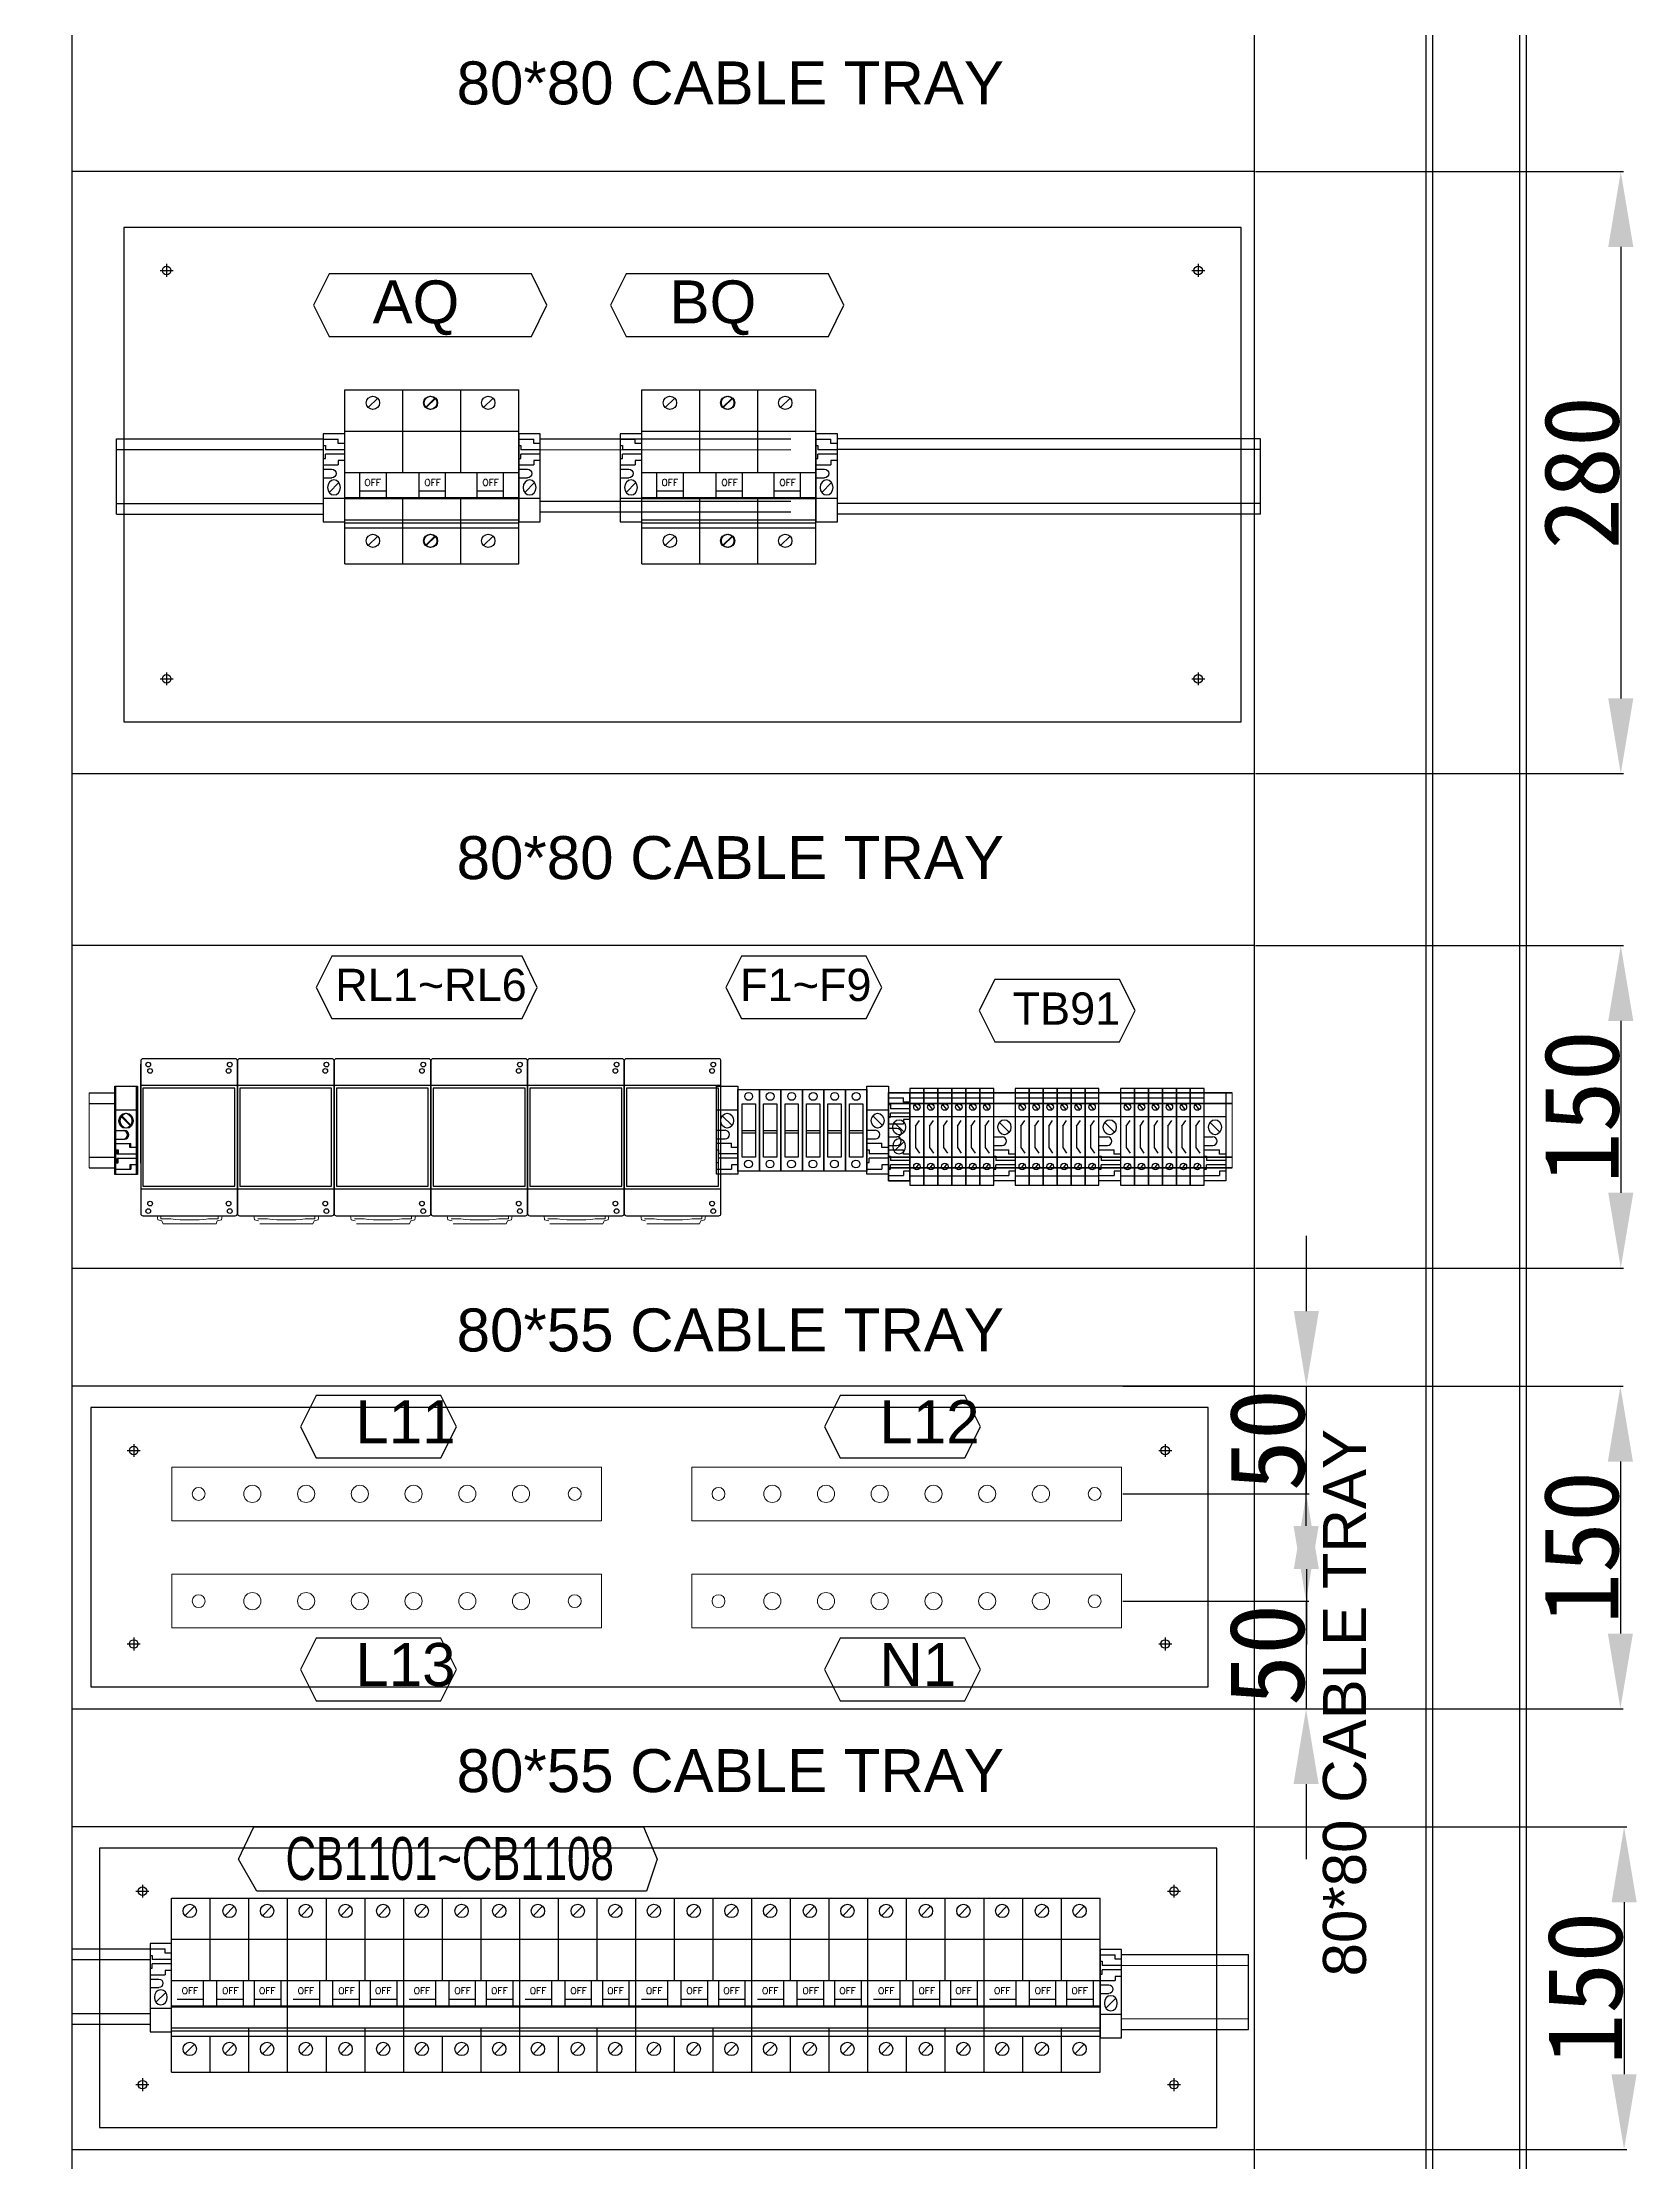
# Model space of a CAD drawing. Extents: x 81444 to 119867, y -54538 to -29386.
# Drawn here: x 87042 to 87784, y -39655 to -38669 of the extents above; entities that cross this region are included whole.
import ezdxf
from ezdxf.enums import TextEntityAlignment as Align
from ezdxf.lldxf.tags import DXFTag

# ---------------------------------------------------------------- set-up
doc = ezdxf.new("R2010")
doc.units = 0
doc.header["$LTSCALE"] = 100
doc.header["$MEASUREMENT"] = 0
for name, color, linetype in [('COMPONENT', 7, 'Continuous'), ('Panel Comp', 7, 'Continuous'), ('PSU', 12, 'Continuous'), ('TEXT', 7, 'Continuous'), ('操作台', 7, 'Continuous')]:
    doc.layers.add(name, color=color, linetype=linetype)
doc.layers.add('细实线', color=7, linetype='Continuous', lineweight=20)
doc.styles.add('HZ', font='arial.ttf', dxfattribs={"width": 0.7})
doc.styles.add('ROMANS', font='romans', dxfattribs={"width": 0.8, "height": 2})
doc.styles.get("Standard").update_dxf_attribs({"font": ''})
doc.styles.get('Standard').set_extended_font_data('SimSun')
tags = doc.linetypes.add('CENTER2', pattern=[1.125, 0.75, -0.125, 0.125, -0.125]).pattern_tags.tags
tags[10:11] = [DXFTag(74, 4), DXFTag(75, 0), DXFTag(340, '0'), DXFTag(46, 1.0), DXFTag(50, 0.0), DXFTag(44, 0.0), DXFTag(45, 0.0)]
tags[8:9] = [DXFTag(74, 4), DXFTag(75, 0), DXFTag(340, '0'), DXFTag(46, 1.0), DXFTag(50, 0.0), DXFTag(44, 0.0), DXFTag(45, 0.0)]
tags[6:7] = [DXFTag(74, 4), DXFTag(75, 0), DXFTag(340, '0'), DXFTag(46, 1.0), DXFTag(50, 0.0), DXFTag(44, 0.0), DXFTag(45, 0.0)]
tags[4:5] = [DXFTag(74, 4), DXFTag(75, 0), DXFTag(340, '0'), DXFTag(46, 1.0), DXFTag(50, 0.0), DXFTag(44, 0.0), DXFTag(45, 0.0)]
tags = doc.linetypes.add('HIDDEN', pattern=[0.375, 0.25, -0.125]).pattern_tags.tags
tags[6:7] = [DXFTag(74, 4), DXFTag(75, 0), DXFTag(340, '0'), DXFTag(46, 1.0), DXFTag(50, 0.0), DXFTag(44, 0.0), DXFTag(45, 0.0)]
tags[4:5] = [DXFTag(74, 4), DXFTag(75, 0), DXFTag(340, '0'), DXFTag(46, 1.0), DXFTag(50, 0.0), DXFTag(44, 0.0), DXFTag(45, 0.0)]
tags = doc.linetypes.add('HIDDEN2', pattern=[0.1875, 0.125, -0.0625]).pattern_tags.tags
tags[6:7] = [DXFTag(74, 4), DXFTag(75, 0), DXFTag(340, '0'), DXFTag(46, 1.0), DXFTag(50, 0.0), DXFTag(44, 0.0), DXFTag(45, 0.0)]
tags[4:5] = [DXFTag(74, 4), DXFTag(75, 0), DXFTag(340, '0'), DXFTag(46, 1.0), DXFTag(50, 0.0), DXFTag(44, 0.0), DXFTag(45, 0.0)]
doc.dimstyles.new('ISO-25', dxfattribs={"dimtxt": 35, "dimasz": 35, "dimexe": 1.25, "dimexo": 0.625, "dimtad": 1, "dimtoh": 1, "dimdec": 0, "dimtxsty": 'Standard', "dimcen": 2.5, "dimadec": 0, "dimazin": 0, "dimtfac": 1, "dimtdec": 0, "dimtmove": 0, "dimatfit": 3, "dimfxl": 0, "dimarcsym": 0})

# ---------------------------------------------------------------- blocks, each defined once
blk = doc.blocks.new('*D213')
at = {"color": 0, "lineweight": -2}
for p, q in [((87606.72, -38729.59), (87777.94, -38729.59)), ((87776.69, -38764.59), (87776.69, -38974.61)), ((87606.72, -39009.61), (87777.94, -39009.61))]:
    blk.add_line(p, q, dxfattribs=at)
at = {"color": 0}
for points in [[(87782.52, -38764.59), (87770.85, -38764.59), (87776.69, -38729.59)], [(87770.85, -38974.61), (87782.52, -38974.61), (87776.69, -39009.61)]]:
    blk.add_solid(points, dxfattribs=at)
at = {"layer": 'Defpoints', "color": 0}
for p in [(87606.09, -38729.59), (87606.09, -39009.61), (87776.69, -39009.61)]:
    blk.add_point(p, dxfattribs=at)
at = {"color": 0, "insert": (87758.56, -38869.6), "char_height": 35, "attachment_point": 5, "rotation": 90}
blk.add_mtext('280', dxfattribs=at)
blk = doc.blocks.new('*D214')
at = {"color": 0, "lineweight": -2}
for p, q in [((87606.72, -39089.61), (87777.94, -39089.61)), ((87776.69, -39124.61), (87776.69, -39204.61)), ((87606.72, -39239.61), (87777.94, -39239.61))]:
    blk.add_line(p, q, dxfattribs=at)
at = {"color": 0}
for points in [[(87782.52, -39124.61), (87770.85, -39124.61), (87776.69, -39089.61)], [(87770.85, -39204.61), (87782.52, -39204.61), (87776.69, -39239.61)]]:
    blk.add_solid(points, dxfattribs=at)
at = {"layer": 'Defpoints', "color": 0}
for p in [(87606.09, -39089.61), (87606.09, -39239.61), (87776.69, -39239.61)]:
    blk.add_point(p, dxfattribs=at)
at = {"color": 0, "insert": (87758.56, -39164.61), "char_height": 35, "attachment_point": 5, "rotation": 90}
blk.add_mtext('150', dxfattribs=at)
blk = doc.blocks.new('*D215')
at = {"color": 0, "lineweight": -2}
for p, q in [((87606.72, -39294.61), (87777.76, -39294.61)), ((87776.51, -39329.61), (87776.51, -39409.61)), ((87606.72, -39444.61), (87777.76, -39444.61))]:
    blk.add_line(p, q, dxfattribs=at)
at = {"color": 0}
for points in [[(87782.34, -39329.61), (87770.68, -39329.61), (87776.51, -39294.61)], [(87770.68, -39409.61), (87782.34, -39409.61), (87776.51, -39444.61)]]:
    blk.add_solid(points, dxfattribs=at)
at = {"layer": 'Defpoints', "color": 0}
for p in [(87606.09, -39294.61), (87606.09, -39444.61), (87776.51, -39444.61)]:
    blk.add_point(p, dxfattribs=at)
at = {"color": 0, "insert": (87758.39, -39369.61), "char_height": 35, "attachment_point": 5, "rotation": 90}
blk.add_mtext('150', dxfattribs=at)
blk = doc.blocks.new('*D216')
at = {"color": 0, "lineweight": -2}
for p, q in [((87606.72, -39499.61), (87779.48, -39499.61)), ((87778.23, -39534.61), (87778.23, -39614.61)), ((87606.72, -39649.61), (87779.48, -39649.61))]:
    blk.add_line(p, q, dxfattribs=at)
at = {"color": 0}
for points in [[(87784.07, -39534.61), (87772.4, -39534.61), (87778.23, -39499.61)], [(87772.4, -39614.61), (87784.07, -39614.61), (87778.23, -39649.61)]]:
    blk.add_solid(points, dxfattribs=at)
at = {"layer": 'Defpoints', "color": 0}
for p in [(87606.09, -39499.61), (87606.09, -39649.61), (87778.23, -39649.61)]:
    blk.add_point(p, dxfattribs=at)
at = {"color": 0, "insert": (87760.11, -39574.61), "char_height": 35, "attachment_point": 5, "rotation": 90}
blk.add_mtext('150', dxfattribs=at)
blk = doc.blocks.new('NZ125-3P')
at = {"layer": 'COMPONENT', "color": 6, "linetype": 'HIDDEN', "ltscale": 0.2}
for p, q in [((86866.62, -25525.64), (86871.01, -25521.26)), ((86893.29, -25525.64), (86897.68, -25521.26)), ((86893.62, -25525.64), (86898.01, -25521.26)), ((86920.29, -25525.64), (86924.68, -25521.26)), ((86866.62, -25589.83), (86871.01, -25585.45)), ((86893.29, -25589.83), (86897.68, -25585.45)), ((86893.62, -25589.83), (86898.01, -25585.45)), ((86920.29, -25589.83), (86924.68, -25585.45))]:
    blk.add_line(p, q, dxfattribs=at)
for centre in [(86868.81, -25523.45), (86895.48, -25523.45), (86895.81, -25523.45), (86922.48, -25523.45), (86868.81, -25587.64), (86895.48, -25587.64), (86895.81, -25587.64), (86922.48, -25587.64)]:
    blk.add_circle(centre, 3.1, dxfattribs=at)
at = {"layer": 'PSU', "linetype": 'HIDDEN', "ltscale": 0.2}
for p, q in [((86855.68, -25517.41), (86909.68, -25517.41)), ((86855.68, -25536.61), (86855.68, -25517.41)), ((86882.68, -25536.61), (86882.68, -25517.41)), ((86882.68, -25517.41), (86936.69, -25517.41)), ((86882.68, -25536.61), (86882.68, -25517.41)), ((86909.68, -25536.61), (86909.68, -25517.41)), ((86909.68, -25536.61), (86909.68, -25517.41)), ((86936.69, -25536.61), (86936.69, -25517.41)), ((86909.68, -25555.84), (86909.68, -25536.61)), ((86936.69, -25598.41), (86936.69, -25536.61)), ((86855.68, -25598.41), (86855.68, -25581.61)), ((86882.68, -25598.41), (86882.68, -25581.61)), ((86882.68, -25598.41), (86882.68, -25581.61)), ((86909.68, -25598.41), (86909.68, -25581.61)), ((86909.68, -25598.41), (86909.68, -25581.64)), ((86936.69, -25598.41), (86936.69, -25584.64)), ((86855.68, -25598.41), (86909.68, -25598.41)), ((86882.68, -25598.41), (86936.69, -25598.41))]:
    blk.add_line(p, q, dxfattribs=at)
at = {"layer": 'PSU'}
for p, q in [((86855.68, -25536.61), (86909.68, -25536.61)), ((86855.68, -25581.61), (86855.68, -25536.61)), ((86882.68, -25555.84), (86882.68, -25536.61)), ((86882.68, -25536.61), (86936.69, -25536.61)), ((86882.68, -25555.84), (86882.68, -25536.61)), ((86909.68, -25555.84), (86909.68, -25536.61)), ((86936.69, -25581.61), (86936.69, -25536.61)), ((86855.68, -25555.84), (86873.68, -25555.84)), ((86862.75, -25567.52), (86862.75, -25555.84)), ((86873.68, -25555.84), (86891.68, -25555.84)), ((86875.09, -25567.52), (86875.09, -25555.84)), ((86882.68, -25555.84), (86900.68, -25555.84)), ((86890.27, -25567.52), (86890.27, -25555.84)), ((86891.68, -25555.84), (86909.68, -25555.84)), ((86900.68, -25555.84), (86918.68, -25555.84)), ((86902.61, -25567.52), (86902.61, -25555.84)), ((86917.27, -25567.52), (86917.27, -25555.84)), ((86918.68, -25555.84), (86936.69, -25555.84)), ((86929.61, -25567.52), (86929.61, -25555.84)), ((86855.68, -25567.52), (86909.68, -25567.52)), ((86855.68, -25568.03), (86909.68, -25568.03)), ((86862.75, -25564.43), (86875.09, -25564.43)), ((86882.68, -25567.52), (86936.69, -25567.52)), ((86882.68, -25581.61), (86882.68, -25567.52)), ((86882.68, -25568.03), (86936.69, -25568.03)), ((86890.27, -25564.43), (86902.61, -25564.43)), ((86909.68, -25581.61), (86909.68, -25567.52)), ((86917.27, -25564.43), (86929.61, -25564.43)), ((86855.68, -25577.87), (86909.68, -25577.87)), ((86855.68, -25579.25), (86909.68, -25579.25)), ((86855.68, -25581.61), (86909.68, -25581.61)), ((86873.68, -25581.61), (86873.68, -25581.61)), ((86882.68, -25577.87), (86936.69, -25577.87)), ((86882.68, -25579.25), (86936.69, -25579.25)), ((86882.68, -25581.61), (86936.69, -25581.61)), ((86891.68, -25581.61), (86891.68, -25581.61)), ((86900.68, -25581.61), (86900.68, -25581.61)), ((86918.68, -25581.61), (86918.68, -25581.61))]:
    blk.add_line(p, q, dxfattribs=at)
at = {"layer": 'TEXT', "style": 'ROMANS'}
for p in [(86868.7, -25560.52), (86896.55, -25560.52), (86923.55, -25560.52)]:
    blk.add_text('OFF', height=3.086, dxfattribs=at).set_placement(p, align=Align.MIDDLE)
blk = doc.blocks.new('堵头')
at = {"color": 53}
for p, q in [((0, -41), (0, 0)), ((0, 0), (10, 0)), ((10, 0), (10, -41)), ((0, -11), (10, -11)), ((7.28, -18.33), (2.72, -13.78)), ((0, -20.55), (4, -20.55)), ((0, -24.55), (4, -24.55)), ((0, -26.55), (7, -26.55)), ((0, -29.55), (1, -29.55)), ((1, -29.55), (1, -31.55)), ((7, -28.55), (7, -26.55)), ((10, -28.55), (7, -28.55)), ((0, -35.55), (1, -35.55)), ((0, -38.55), (7, -38.55)), ((10, -31.55), (1, -31.55)), ((10, -33.55), (1, -33.55)), ((1, -35.55), (1, -33.55)), ((10, -36.55), (7, -36.55)), ((7, -36.55), (7, -38.55)), ((10, -41), (0, -41))]:
    blk.add_line(p, q, dxfattribs=at)
blk.add_arc((4, -22.55), 2, 270, 90, dxfattribs=at)
blk.add_ellipse((5, -16.05), major_axis=(0, -3.5), ratio=0.857143, start_param=4.712389, end_param=10.995574, dxfattribs=at)
blk = doc.blocks.new('空开3P')
at = {"layer": 'COMPONENT', "color": 6, "linetype": 'HIDDEN', "ltscale": 0.2}
for p, q in [((185939.19, 105389.42, 63738.88), (185943.58, 105393.8, 63738.88)), ((185957.71, 105389.42, 63738.88), (185962.1, 105393.8, 63738.88)), ((185975.2, 105389.42, 63738.88), (185979.59, 105393.8, 63738.88)), ((185939.19, 105325.23, 63738.88), (185943.58, 105329.61, 63738.88)), ((185957.71, 105325.23, 63738.88), (185962.1, 105329.61, 63738.88)), ((185975.2, 105325.23, 63738.88), (185979.59, 105329.61, 63738.88))]:
    blk.add_line(p, q, dxfattribs=at)
for centre in [(185941.39, 105391.61, 63738.88), (185959.9, 105391.61, 63738.88), (185977.39, 105391.61, 63738.88), (185941.39, 105327.42, 63738.88), (185959.9, 105327.42, 63738.88), (185977.39, 105327.42, 63738.88)]:
    blk.add_circle(centre, 3.1, dxfattribs=at)
at = {"layer": 'PSU', "linetype": 'HIDDEN', "ltscale": 0.2}
for p, q in [((185932.95, 105397.65, 63738.88), (185968.95, 105397.65, 63738.88)), ((185932.95, 105378.45, 63738.88), (185932.95, 105397.65, 63738.88)), ((185950.95, 105378.45, 63738.88), (185950.95, 105397.65, 63738.88)), ((185968.95, 105397.65, 63738.88), (185986.95, 105397.65, 63738.88)), ((185968.95, 105378.45, 63738.88), (185968.95, 105397.65, 63738.88)), ((185968.95, 105378.45, 63738.88), (185968.95, 105397.65, 63738.88)), ((185986.95, 105378.45, 63738.88), (185986.95, 105397.65, 63738.88)), ((185968.95, 105359.22, 63738.88), (185968.95, 105378.45, 63738.88)), ((185968.95, 105316.65, 63738.88), (185968.95, 105337.19, 63738.88)), ((185932.95, 105316.65, 63738.88), (185932.95, 105333.45, 63738.88)), ((185950.95, 105316.65, 63738.88), (185950.95, 105333.45, 63738.88)), ((185968.95, 105316.65, 63738.88), (185968.95, 105333.45, 63738.88)), ((185968.95, 105316.65, 63738.88), (185968.95, 105330.42, 63738.88)), ((185986.95, 105316.65, 63738.88), (185986.95, 105333.45, 63738.88)), ((185932.95, 105316.65, 63738.88), (185968.95, 105316.65, 63738.88)), ((185968.95, 105316.65, 63738.88), (185986.95, 105316.65, 63738.88))]:
    blk.add_line(p, q, dxfattribs=at)
at = {"layer": 'PSU'}
for p, q in [((185932.95, 105378.45, 63738.88), (185968.95, 105378.45, 63738.88)), ((185932.95, 105333.45, 63738.88), (185932.95, 105378.45, 63738.88)), ((185950.95, 105359.22, 63738.88), (185950.95, 105378.45, 63738.88)), ((185968.95, 105378.45, 63738.88), (185986.95, 105378.45, 63738.88)), ((185968.95, 105359.22, 63738.88), (185968.95, 105378.45, 63738.88)), ((185968.95, 105359.22, 63738.88), (185968.95, 105378.45, 63738.88)), ((185986.95, 105333.45, 63738.88), (185986.95, 105378.45, 63738.88)), ((185932.95, 105359.22, 63738.88), (185950.95, 105359.22, 63738.88)), ((185947.87, 105347.54, 63738.88), (185947.87, 105359.22, 63738.88)), ((185950.95, 105359.22, 63738.88), (185968.95, 105359.22, 63738.88)), ((185954.04, 105347.54, 63738.88), (185954.04, 105359.22, 63738.88)), ((185966.38, 105347.54, 63738.88), (185966.38, 105359.22, 63738.88)), ((185968.95, 105359.22, 63738.88), (185986.95, 105359.22, 63738.88)), ((185971.52, 105347.54, 63738.88), (185971.52, 105359.22, 63738.88)), ((185983.87, 105347.54, 63738.88), (185983.87, 105359.22, 63738.88)), ((185932.95, 105347.54, 63738.88), (185968.95, 105347.54, 63738.88)), ((185932.95, 105347.03, 63738.88), (185968.95, 105347.03, 63738.88)), ((185935.52, 105350.63, 63738.88), (185947.87, 105350.63, 63738.88)), ((185954.04, 105350.63, 63738.88), (185966.38, 105350.63, 63738.88)), ((185968.95, 105347.54, 63738.88), (185986.95, 105347.54, 63738.88)), ((185968.95, 105347.03, 63738.88), (185986.95, 105347.03, 63738.88)), ((185971.52, 105350.63, 63738.88), (185983.87, 105350.63, 63738.88)), ((185932.95, 105337.19, 63738.88), (185968.95, 105337.19, 63738.88)), ((185932.95, 105335.81, 63738.88), (185968.95, 105335.81, 63738.88)), ((185968.95, 105337.19, 63738.88), (185986.95, 105337.19, 63738.88)), ((185968.95, 105333.45, 63738.88), (185968.95, 105337.19, 63738.88)), ((185968.95, 105333.45, 63738.88), (185968.95, 105337.19, 63738.88)), ((185968.95, 105335.81, 63738.88), (185986.95, 105335.81, 63738.88)), ((185932.95, 105333.45, 63738.88), (185968.95, 105333.45, 63738.88)), ((185950.95, 105333.45, 63738.88), (185950.95, 105333.45, 63738.88)), ((185968.95, 105333.45, 63738.88), (185986.95, 105333.45, 63738.88))]:
    blk.add_line(p, q, dxfattribs=at)
at = {"layer": 'TEXT', "style": 'ROMANS'}
for p in [(185941.47, 105354.54, 63738.88), (185960.32, 105354.54, 63738.88), (185977.48, 105354.54, 63738.88)]:
    blk.add_text('OFF', height=3.086, dxfattribs=at).set_placement(p, align=Align.MIDDLE)
blk = doc.blocks.new('*D234')
at = {"color": 0, "lineweight": -2}
for p, q in [((87630.38, -39259.61), (87630.38, -39224.61)), ((87544.94, -39294.61), (87631.63, -39294.61)), ((87630.38, -39344.66), (87630.38, -39294.61)), ((87544.94, -39344.66), (87631.63, -39344.66)), ((87630.38, -39379.66), (87630.38, -39414.66))]:
    blk.add_line(p, q, dxfattribs=at)
at = {"color": 0}
for points in [[(87624.55, -39259.61), (87636.21, -39259.61), (87630.38, -39294.61)], [(87636.21, -39379.66), (87624.55, -39379.66), (87630.38, -39344.66)]]:
    blk.add_solid(points, dxfattribs=at)
at = {"layer": 'Defpoints', "color": 0}
for p in [(87544.31, -39294.61), (87630.38, -39294.61), (87544.31, -39344.66)]:
    blk.add_point(p, dxfattribs=at)
at = {"color": 0, "insert": (87612.26, -39319.63), "char_height": 35, "attachment_point": 5, "rotation": 90}
blk.add_mtext('50', dxfattribs=at)
blk = doc.blocks.new('*D235')
at = {"color": 0, "lineweight": -2}
for p, q in [((87630.26, -39359.54), (87630.26, -39324.54)), ((87545, -39394.54), (87631.51, -39394.54)), ((87630.26, -39394.54), (87630.26, -39444.61)), ((87545, -39444.61), (87631.51, -39444.61)), ((87630.26, -39479.61), (87630.26, -39514.61))]:
    blk.add_line(p, q, dxfattribs=at)
at = {"color": 0}
for points in [[(87624.43, -39359.54), (87636.09, -39359.54), (87630.26, -39394.54)], [(87636.09, -39479.61), (87624.43, -39479.61), (87630.26, -39444.61)]]:
    blk.add_solid(points, dxfattribs=at)
at = {"layer": 'Defpoints', "color": 0}
for p in [(87544.38, -39394.54), (87544.38, -39444.61), (87630.26, -39444.61)]:
    blk.add_point(p, dxfattribs=at)
at = {"color": 0, "insert": (87612.13, -39419.57), "char_height": 35, "attachment_point": 5, "rotation": 90}
blk.add_mtext('50', dxfattribs=at)
blk = doc.blocks.new('柱状熔断器RT14-20')
at = {"color": 1}
for p, q in [((87988.42, -29707.59), (87994.62, -29707.59)), ((87994.62, -29708.92), (87988.42, -29708.92))]:
    blk.add_line(p, q, dxfattribs=at)
for points in [[(87986.52, -29726.47), (87986.52, -29688.47), (87996.52, -29688.47), (87996.52, -29726.47)], [(87988.42, -29695.22), (87994.62, -29695.22), (87994.62, -29719.97), (87988.42, -29719.97)]]:
    blk.add_lwpolyline(points, close=True, dxfattribs=at)
for centre in [(87991.52, -29691.75), (87991.41, -29723.2)]:
    blk.add_circle(centre, 1.82, dxfattribs=at)
blk = doc.blocks.new('Z$W@#31031')
at = {"color": 53}
for p, q in [((0, 45), (0, 0)), ((6.5, 45), (0, 45)), ((0, 40.63), (6.5, 40.63)), ((6.5, 0), (6.5, 45)), ((0, 31.89), (6.5, 31.89)), ((2.6, 27.5), (4.44, 30.12)), ((2.6, 27.61), (2.6, 17.39)), ((0, 13.11), (6.5, 13.11)), ((2.6, 17.5), (4.44, 14.88)), ((0, 4.37), (6.5, 4.37)), ((0, 0), (6.5, 0))]:
    blk.add_line(p, q, dxfattribs=at)
at = {"color": 53, "linetype": 'HIDDEN2'}
for p, q in [((4.15, 35.13), (2.35, 37.54)), ((4.15, 9.87), (2.35, 7.46))]:
    blk.add_line(p, q, dxfattribs=at)
at = {"color": 53}
for centre in [(3.28, 36.32), (3.28, 8.68)]:
    blk.add_circle(centre, 1.5, dxfattribs=at)

msp = doc.modelspace()

# ---------------------------------------------------------------- linework, layer by layer
at = {"color": 7, "linetype": 'HIDDEN'}
msp.add_line((87729.59, -38571.09), (87729.59, -40571.09), dxfattribs=at)
at = {"color": 7}
msp.add_line((87732.59, -38571.09), (87732.59, -40681.09), dxfattribs=at)
msp.add_line((87689.09, -38618.59), (87689.09, -40571.09))
at = {"color": 4, "linetype": 'CENTER2'}
for p, q in [((87097.08, -38775.52, -63738.88), (87103.08, -38775.52, -63738.88)), ((87100.08, -38772.52, -63738.88), (87100.08, -38778.52, -63738.88)), ((87577.08, -38775.52, -63738.88), (87583.08, -38775.52, -63738.88)), ((87577.08, -38775.52, -63738.88), (87583.08, -38775.52, -63738.88)), ((87580.08, -38772.52, -63738.88), (87580.08, -38778.52, -63738.88)), ((87580.08, -38772.52, -63738.88), (87580.08, -38778.52, -63738.88)), ((87097.08, -38965.52, -63738.88), (87103.08, -38965.52, -63738.88)), ((87100.08, -38962.52, -63738.88), (87100.08, -38968.52, -63738.88)), ((87577.08, -38965.52, -63738.88), (87583.08, -38965.52, -63738.88)), ((87580.08, -38962.52, -63738.88), (87580.08, -38968.52, -63738.88)), ((87084.74, -39321.47, -63738.88), (87084.74, -39327.47, -63738.88)), ((87564.74, -39321.47, -63738.88), (87564.74, -39327.47, -63738.88)), ((87564.74, -39321.47, -63738.88), (87564.74, -39327.47, -63738.88)), ((87081.74, -39324.47, -63738.88), (87087.74, -39324.47, -63738.88)), ((87561.74, -39324.47, -63738.88), (87567.74, -39324.47, -63738.88)), ((87084.74, -39411.47, -63738.88), (87084.74, -39417.47, -63738.88)), ((87564.74, -39411.47, -63738.88), (87564.74, -39417.47, -63738.88)), ((87081.74, -39414.47, -63738.88), (87087.74, -39414.47, -63738.88)), ((87561.74, -39414.47, -63738.88), (87567.74, -39414.47, -63738.88)), ((87085.8, -39529.46, 63738.88), (87091.8, -39529.46, 63738.88)), ((87088.8, -39526.46, 63738.88), (87088.8, -39532.46, 63738.88)), ((87565.8, -39529.46, 63738.88), (87571.8, -39529.46, 63738.88)), ((87568.8, -39526.46, 63738.88), (87568.8, -39532.46, 63738.88)), ((87085.8, -39619.46, 63738.88), (87091.8, -39619.46, 63738.88)), ((87088.8, -39616.46, 63738.88), (87088.8, -39622.46, 63738.88)), ((87565.8, -39619.46, 63738.88), (87571.8, -39619.46, 63738.88)), ((87568.8, -39616.46, 63738.88), (87568.8, -39622.46, 63738.88))]:
    msp.add_line(p, q, dxfattribs=at)
at = {"linetype": 'CENTER2'}
for p, q in [((87099.99, -38775.52, -63738.88), (87100.17, -38775.52, -63738.88)), ((87100.08, -38775.61, -63738.88), (87100.08, -38775.43, -63738.88)), ((87579.99, -38775.52, -63738.88), (87580.17, -38775.52, -63738.88)), ((87579.99, -38775.52, -63738.88), (87580.17, -38775.52, -63738.88)), ((87580.08, -38775.61, -63738.88), (87580.08, -38775.43, -63738.88)), ((87580.08, -38775.61, -63738.88), (87580.08, -38775.43, -63738.88)), ((87099.99, -38965.52, -63738.88), (87100.17, -38965.52, -63738.88)), ((87100.08, -38965.61, -63738.88), (87100.08, -38965.43, -63738.88)), ((87579.99, -38965.52, -63738.88), (87580.17, -38965.52, -63738.88)), ((87580.08, -38965.61, -63738.88), (87580.08, -38965.43, -63738.88)), ((87084.65, -39324.47, -63738.88), (87084.83, -39324.47, -63738.88)), ((87084.74, -39324.56, -63738.88), (87084.74, -39324.38, -63738.88)), ((87564.65, -39324.47, -63738.88), (87564.83, -39324.47, -63738.88)), ((87564.65, -39324.47, -63738.88), (87564.83, -39324.47, -63738.88)), ((87564.74, -39324.56, -63738.88), (87564.74, -39324.38, -63738.88)), ((87564.74, -39324.56, -63738.88), (87564.74, -39324.38, -63738.88)), ((87084.65, -39414.47, -63738.88), (87084.83, -39414.47, -63738.88)), ((87084.74, -39414.56, -63738.88), (87084.74, -39414.38, -63738.88)), ((87564.65, -39414.47, -63738.88), (87564.83, -39414.47, -63738.88)), ((87564.74, -39414.56, -63738.88), (87564.74, -39414.38, -63738.88)), ((87088.71, -39529.46, 63738.88), (87088.89, -39529.46, 63738.88)), ((87088.8, -39529.55, 63738.88), (87088.8, -39529.37, 63738.88)), ((87568.71, -39529.46, 63738.88), (87568.89, -39529.46, 63738.88)), ((87568.8, -39529.55, 63738.88), (87568.8, -39529.37, 63738.88)), ((87088.71, -39619.46, 63738.88), (87088.89, -39619.46, 63738.88)), ((87088.8, -39619.55, 63738.88), (87088.8, -39619.37, 63738.88)), ((87568.71, -39619.46, 63738.88), (87568.89, -39619.46, 63738.88)), ((87568.8, -39619.55, 63738.88), (87568.8, -39619.37, 63738.88))]:
    msp.add_line(p, q, dxfattribs=at)
at = {"color": 6}
for p, q in [((87076.78, -38853.88, -63738.85), (87172.94, -38853.88, -63737.85)), ((87076.78, -38888.88, -63738.85), (87076.78, -38853.88, -63738.85)), ((87076.78, -38858.88, -63738.85), (87172.94, -38858.88, -63737.85)), ((87609.06, -38853.9, -63738.85), (87412.15, -38853.9, -63737.85)), ((87609.06, -38858.9, -63738.85), (87412.15, -38858.9, -63737.85)), ((87609.06, -38888.9, -63738.85), (87609.06, -38853.9, -63738.85)), ((87076.78, -38883.88, -63738.85), (87172.94, -38883.88, -63737.85)), ((87076.78, -38888.88, -63738.85), (87172.94, -38888.88, -63737.85)), ((87609.06, -38883.9, -63738.85), (87412.15, -38883.9, -63737.85)), ((87609.06, -38888.9, -63738.85), (87412.15, -38888.9, -63737.85)), ((87064.02, -39158.04, -63739.55), (87076.47, -39158.04, -62238.71)), ((87064.02, -39158.04, -63739.55), (87076.47, -39158.04, -62238.71)), ((87064.02, -39163.04, -63739.55), (87076.47, -39163.04, -62238.71)), ((87064.02, -39163.04, -63739.55), (87076.47, -39163.04, -62238.71)), ((87435.63, -39158.04, -62236.21), (87595.92, -39158.04, -63738.88)), ((87595.93, -39158.04, -63739.55), (87435.9, -39158.04, -62238.71)), ((87435.9, -39163.04, -62238.71), (87595.92, -39163.04, -63738.88)), ((87595.93, -39163.04, -63739.55), (87435.9, -39163.04, -62238.71)), ((87595.92, -39158.04, -63738.88), (87583.47, -39158.04, -62238.04)), ((87595.92, -39163.04, -63738.88), (87583.47, -39163.04, -62238.04)), ((87064.02, -39188.04, -63739.55), (87076.47, -39188.04, -62238.71)), ((87064.02, -39188.04, -63739.55), (87076.47, -39188.04, -62238.71)), ((87064.02, -39193.04, -63739.55), (87076.47, -39193.04, -62238.71)), ((87064.02, -39193.04, -63739.55), (87076.47, -39193.04, -62238.71)), ((87435.9, -39188.04, -62238.71), (87595.92, -39188.04, -63738.88)), ((87595.93, -39188.04, -63739.55), (87435.9, -39188.04, -62238.71)), ((87435.9, -39193.04, -62238.71), (87595.92, -39193.04, -63738.88)), ((87595.93, -39193.04, -63739.55), (87435.9, -39193.04, -62238.71)), ((87595.92, -39188.04, -63738.88), (87583.47, -39188.04, -62238.04)), ((87595.92, -39193.04, -63738.88), (87583.47, -39193.04, -62238.04)), ((87056.09, -39556.31), (87092.37, -39556.31, 1500.84)), ((87544.41, -39558.88, 65239.71), (87603.45, -39558.88, 63738.87)), ((87603.45, -39593.88, 63738.87), (87603.45, -39558.88, 63738.87)), ((87056.09, -39561.31), (87092.37, -39561.31, 1500.84)), ((87544.41, -39564.08, 65239.71), (87603.45, -39563.88, 63738.87)), ((87056.09, -39586.31), (87092.37, -39586.31, 1500.84)), ((87544.41, -39588.77, 65239.71), (87603.45, -39588.82, 63738.87)), ((87056.09, -39591.31), (87092.37, -39591.31, 1500.84)), ((87544.41, -39593.88, 65239.71), (87603.45, -39593.88, 63738.87))]:
    msp.add_line(p, q, dxfattribs=at)
at = {"lineweight": 0}
for p, q in [((87095.97, -39217.2, -0.67), (87095.66, -39215.24, -0.67)), ((87097.43, -39215.24, -0.67), (87097.43, -39216.72, -0.67)), ((87124.08, -39215.24, 0.33), (87124.08, -39216.72, 0.33)), ((87125.54, -39217.2, 0.33), (87125.85, -39215.24, 0.33)), ((87140.97, -39217.2, -0.67), (87140.66, -39215.24, -0.67)), ((87169.08, -39215.24, 0.33), (87169.08, -39216.72, 0.33)), ((87170.54, -39217.2, 0.33), (87170.85, -39215.24, 0.33)), ((87185.97, -39217.2, -0.67), (87185.66, -39215.24, -0.67)), ((87214.08, -39215.24, 0.33), (87214.08, -39216.72, 0.33)), ((87215.54, -39217.2, 0.33), (87215.85, -39215.24, 0.33)), ((87230.97, -39217.2, -0.67), (87230.66, -39215.24, -0.67)), ((87259.08, -39215.24, 0.33), (87259.08, -39216.72, 0.33)), ((87260.54, -39217.2, 0.33), (87260.85, -39215.24, 0.33)), ((87275.97, -39217.2, -0.67), (87275.66, -39215.24, -0.67)), ((87304.08, -39215.24, 0.33), (87304.08, -39216.72, 0.33)), ((87305.54, -39217.2, 0.33), (87305.85, -39215.24, 0.33)), ((87320.97, -39217.2, -0.67), (87320.66, -39215.24, -0.67)), ((87349.08, -39215.24, 0.33), (87349.08, -39216.72, 0.33)), ((87350.54, -39217.2, 0.33), (87350.85, -39215.24, 0.33)), ((87097.87, -39217.62, -0.67), (87095.97, -39217.2, -0.67)), ((87097.43, -39216.72, -0.67), (87101.97, -39216.72, -0.67)), ((87098.45, -39219.03, -0.67), (87097.87, -39217.62, -0.67)), ((87123.06, -39219.03, 0.33), (87098.45, -39219.03, -0.67)), ((87124.08, -39216.72, 0.33), (87119.54, -39216.72, 0.33)), ((87123.06, -39219.03, 0.33), (87123.64, -39217.62, 0.33)), ((87123.64, -39217.62, 0.33), (87125.54, -39217.2, 0.33)), ((87142.87, -39217.62, -0.67), (87140.97, -39217.2, -0.67)), ((87142.43, -39216.72, -0.67), (87146.97, -39216.72, -0.67)), ((87168.06, -39219.03, 0.33), (87143.45, -39219.03, -0.67)), ((87169.08, -39216.72, 0.33), (87164.54, -39216.72, 0.33)), ((87168.06, -39219.03, 0.33), (87168.64, -39217.62, 0.33)), ((87168.64, -39217.62, 0.33), (87170.54, -39217.2, 0.33)), ((87187.87, -39217.62, -0.67), (87185.97, -39217.2, -0.67)), ((87187.43, -39216.72, -0.67), (87191.97, -39216.72, -0.67)), ((87213.06, -39219.03, 0.33), (87188.45, -39219.03, -0.67)), ((87214.08, -39216.72, 0.33), (87209.54, -39216.72, 0.33)), ((87213.06, -39219.03, 0.33), (87213.64, -39217.62, 0.33)), ((87213.64, -39217.62, 0.33), (87215.54, -39217.2, 0.33)), ((87232.87, -39217.62, -0.67), (87230.97, -39217.2, -0.67)), ((87232.43, -39216.72, -0.67), (87236.97, -39216.72, -0.67)), ((87258.06, -39219.03, 0.33), (87233.45, -39219.03, -0.67)), ((87259.08, -39216.72, 0.33), (87254.54, -39216.72, 0.33)), ((87258.06, -39219.03, 0.33), (87258.64, -39217.62, 0.33)), ((87258.64, -39217.62, 0.33), (87260.54, -39217.2, 0.33)), ((87277.87, -39217.62, -0.67), (87275.97, -39217.2, -0.67)), ((87277.43, -39216.72, -0.67), (87281.97, -39216.72, -0.67)), ((87303.06, -39219.03, 0.33), (87278.45, -39219.03, -0.67)), ((87304.08, -39216.72, 0.33), (87299.54, -39216.72, 0.33)), ((87303.06, -39219.03, 0.33), (87303.64, -39217.62, 0.33)), ((87303.64, -39217.62, 0.33), (87305.54, -39217.2, 0.33)), ((87322.87, -39217.62, -0.67), (87320.97, -39217.2, -0.67)), ((87322.43, -39216.72, -0.67), (87326.97, -39216.72, -0.67)), ((87348.06, -39219.03, 0.33), (87323.45, -39219.03, -0.67)), ((87349.08, -39216.72, 0.33), (87344.54, -39216.72, 0.33)), ((87348.06, -39219.03, 0.33), (87348.64, -39217.62, 0.33)), ((87348.64, -39217.62, 0.33), (87350.54, -39217.2, 0.33))]:
    msp.add_line(p, q, dxfattribs=at)
for points in [[(86976.09, -40450.09), (87056.09, -40450.09), (87056.09, -38649.59), (86976.09, -38649.59)], [(87056.09, -38649.59), (87606.09, -38649.59), (87606.09, -38729.59), (87056.09, -38729.59)], [(87606.09, -40450.09), (87686.09, -40450.09), (87686.09, -38649.59), (87606.09, -38649.59)]]:
    msp.add_lwpolyline(points, close=True)
for points, elevation in [([(87080.08, -38985.52), (87600.08, -38985.52), (87600.08, -38755.52), (87080.08, -38755.52)], -63738.88), ([(87056.09, -39009.61), (87606.09, -39009.61), (87606.09, -39089.61), (87056.09, -39089.61)], 63738.88), ([(87056.09, -39239.61), (87606.09, -39239.61), (87606.09, -39294.61), (87056.09, -39294.61)], 63738.88), ([(87064.74, -39434.47), (87584.74, -39434.47), (87584.74, -39304.47), (87064.74, -39304.47)], -63738.88), ([(87056.09, -39444.61), (87606.09, -39444.61), (87606.09, -39499.61), (87056.09, -39499.61)], 63738.88), ([(87068.8, -39639.46), (87588.8, -39639.46), (87588.8, -39509.46), (87068.8, -39509.46)], 63738.88), ([(87056.09, -39649.61), (87606.09, -39649.61), (87606.09, -39704.61), (87056.09, -39704.61)], 63738.88)]:
    msp.add_lwpolyline(points, close=True, dxfattribs=dict(elevation=elevation))
at = {"color": 3}
for points, elevation in [([(87269.79, -38777.17), (87175.7, -38777.17), (87168.44, -38791.68), (87175.7, -38806.2), (87269.79, -38806.2), (87277.05, -38791.68), (87269.79, -38777.17)], -63737.85), ([(87407.99, -38777.17), (87313.9, -38777.17), (87306.64, -38791.68), (87313.9, -38806.2), (87407.99, -38806.2), (87415.25, -38791.68), (87407.99, -38777.17)], -63737.85), ([(87265.57, -39094.54), (87176.96, -39094.54), (87169.7, -39109.05), (87176.96, -39123.57), (87265.57, -39123.57), (87272.53, -39109.05), (87265.57, -39094.54)], -62238.71), ([(87425.6, -39094.54), (87367.57, -39094.54), (87360.31, -39109.05), (87367.57, -39123.57), (87425.6, -39123.57), (87432.86, -39109.05), (87425.6, -39094.54)], -57848.46), ([(87543.42, -39105.32), (87485.39, -39105.32), (87478.13, -39119.83), (87485.39, -39134.35), (87543.42, -39134.35), (87550.67, -39119.83), (87543.42, -39105.32)], -62236.71), ([(87140.64, -39499.6), (87321.99, -39499.6), (87328.32, -39514.6), (87323.36, -39529.4), (87142.01, -39529.4), (87133.52, -39514.6), (87140.64, -39499.6)], 63738.88)]:
    msp.add_lwpolyline(points, dxfattribs=dict(at, elevation=elevation))
for points in [[(87227.63, -39298.92), (87169.6, -39298.92), (87162.34, -39313.44), (87169.6, -39327.95), (87227.63, -39327.95), (87234.89, -39313.44), (87227.63, -39298.92)], [(87471.48, -39298.92), (87413.45, -39298.92), (87406.19, -39313.44), (87413.45, -39327.95), (87471.48, -39327.95), (87478.74, -39313.44), (87471.48, -39298.92)], [(87227.63, -39411.84), (87169.6, -39411.84), (87162.34, -39426.36), (87169.6, -39440.88), (87227.63, -39440.88), (87234.89, -39426.36), (87227.63, -39411.84)], [(87471.48, -39411.84), (87413.45, -39411.84), (87406.19, -39426.36), (87413.45, -39440.88), (87471.48, -39440.88), (87478.74, -39426.36), (87471.48, -39411.84)]]:
    msp.add_lwpolyline(points, dxfattribs=at)
at = {"color": 6, "lineweight": 20}
for points in [[(87102.47, -39357.16), (87302.47, -39357.16), (87302.47, -39332.16), (87102.47, -39332.16)], [(87344.38, -39357.16), (87544.38, -39357.16), (87544.38, -39332.16), (87344.38, -39332.16)], [(87102.47, -39407.04), (87302.47, -39407.04), (87302.47, -39382.04), (87102.47, -39382.04)], [(87344.38, -39407.04), (87544.38, -39407.04), (87544.38, -39382.04), (87344.38, -39382.04)]]:
    msp.add_lwpolyline(points, close=True, dxfattribs=at)
for centre in [(87100.08, -38775.52, -63738.88), (87580.08, -38775.52, -63738.88), (87100.08, -38965.52, -63738.88), (87580.08, -38965.52, -63738.88), (87084.74, -39324.47, -63738.88), (87564.74, -39324.47, -63738.88), (87084.74, -39414.47, -63738.88), (87564.74, -39414.47, -63738.88), (87088.8, -39529.46, 63738.88), (87568.8, -39529.46, 63738.88), (87088.8, -39619.46, 63738.88), (87568.8, -39619.46, 63738.88)]:
    msp.add_circle(centre, 2)
for centre, radius in [((87114.97, -39344.66), 3), ((87139.97, -39344.66), 4), ((87164.97, -39344.66), 4), ((87189.97, -39344.66), 4), ((87214.97, -39344.66), 4), ((87239.97, -39344.66), 4), ((87264.97, -39344.66), 4), ((87289.97, -39344.66), 3), ((87356.88, -39344.66), 3), ((87381.88, -39344.66), 4), ((87406.88, -39344.66), 4), ((87431.88, -39344.66), 4), ((87456.88, -39344.66), 4), ((87481.88, -39344.66), 4), ((87506.88, -39344.66), 4), ((87531.88, -39344.66), 3), ((87114.97, -39394.54), 3), ((87139.97, -39394.54), 4), ((87164.97, -39394.54), 4), ((87189.97, -39394.54), 4), ((87214.97, -39394.54), 4), ((87239.97, -39394.54), 4), ((87264.97, -39394.54), 4), ((87289.97, -39394.54), 3), ((87356.88, -39394.54), 3), ((87381.88, -39394.54), 4), ((87406.88, -39394.54), 4), ((87431.88, -39394.54), 4), ((87456.88, -39394.54), 4), ((87481.88, -39394.54), 4), ((87506.88, -39394.54), 4), ((87531.88, -39394.54), 3)]:
    msp.add_circle(centre, radius, dxfattribs=at)
at = {"lineweight": 0}
for centre in [(87110.75, -39143.83, 0.33), (87155.75, -39143.83, 0.33), (87200.75, -39143.83, 0.33), (87245.75, -39143.83, 0.33), (87290.75, -39143.83, 0.33), (87335.75, -39143.83, 0.33)]:
    msp.add_arc(centre, 73.42, 263.13002, 276.86998, dxfattribs=at)
at = {"layer": 'Panel Comp'}
for p, q in [((87088.01, -39190.74, -0.67), (87088.01, -39144.74, -0.67)), ((87088.01, -39184.28, -0.67), (87088.01, -39145.03, -0.67)), ((87088.01, -39184.28, -0.67), (87088.01, -39145.03, -0.67)), ((87088.01, -39187.37, -0.67), (87088.01, -39148.12, -0.67)), ((87088.01, -39189.7, -0.67), (87088.01, -39150.45, -0.67))]:
    msp.add_line(p, q, dxfattribs=at)
at = {"layer": 'Panel Comp', "elevation": -0.67}
for points in [[(87089.01, -39215.24), (87132.01, -39215.24, 0.414214), (87133.01, -39214.24), (87133.01, -39143.24, 0.414214), (87132.01, -39142.24), (87089.01, -39142.24, 0.414214), (87088.01, -39143.24), (87088.01, -39214.24, 0.414214)], [(87134.01, -39215.24), (87177.01, -39215.24, 0.414214), (87178.01, -39214.24), (87178.01, -39143.24, 0.414214), (87177.01, -39142.24), (87134.01, -39142.24, 0.414214), (87133.01, -39143.24), (87133.01, -39214.24, 0.414214)], [(87179.01, -39215.24), (87222.01, -39215.24, 0.414214), (87223.01, -39214.24), (87223.01, -39143.24, 0.414214), (87222.01, -39142.24), (87179.01, -39142.24, 0.414214), (87178.01, -39143.24), (87178.01, -39214.24, 0.414214)], [(87224.01, -39215.24), (87267.01, -39215.24, 0.414214), (87268.01, -39214.24), (87268.01, -39143.24, 0.414214), (87267.01, -39142.24), (87224.01, -39142.24, 0.414214), (87223.01, -39143.24), (87223.01, -39214.24, 0.414214)], [(87269.01, -39215.24), (87312.01, -39215.24, 0.414214), (87313.01, -39214.24), (87313.01, -39143.24, 0.414214), (87312.01, -39142.24), (87269.01, -39142.24, 0.414214), (87268.01, -39143.24), (87268.01, -39214.24, 0.414214)], [(87314.01, -39215.24), (87357.01, -39215.24, 0.414214), (87358.01, -39214.24), (87358.01, -39143.24, 0.414214), (87357.01, -39142.24), (87314.01, -39142.24, 0.414214), (87313.01, -39143.24), (87313.01, -39214.24, 0.414214)]]:
    msp.add_lwpolyline(points, format="xyb", close=True, dxfattribs=at)
for points in [[(87088.01, -39202.74), (87133.01, -39202.74), (87133.01, -39154.74), (87088.01, -39154.74)], [(87089.07, -39201.51), (87131.82, -39201.51), (87131.82, -39155.87), (87089.07, -39155.87)], [(87133.01, -39202.74), (87178.01, -39202.74), (87178.01, -39154.74), (87133.01, -39154.74)], [(87134.07, -39201.51), (87176.82, -39201.51), (87176.82, -39155.87), (87134.07, -39155.87)], [(87178.01, -39202.74), (87223.01, -39202.74), (87223.01, -39154.74), (87178.01, -39154.74)], [(87179.07, -39201.51), (87221.82, -39201.51), (87221.82, -39155.87), (87179.07, -39155.87)], [(87223.01, -39202.74), (87268.01, -39202.74), (87268.01, -39154.74), (87223.01, -39154.74)], [(87224.07, -39201.51), (87266.82, -39201.51), (87266.82, -39155.87), (87224.07, -39155.87)], [(87268.01, -39202.74), (87313.01, -39202.74), (87313.01, -39154.74), (87268.01, -39154.74)], [(87269.07, -39201.51), (87311.82, -39201.51), (87311.82, -39155.87), (87269.07, -39155.87)], [(87313.01, -39202.74), (87358.01, -39202.74), (87358.01, -39154.74), (87313.01, -39154.74)], [(87314.07, -39201.51), (87356.82, -39201.51), (87356.82, -39155.87), (87314.07, -39155.87)]]:
    msp.add_lwpolyline(points, close=True, dxfattribs=at)
at = {"layer": 'Panel Comp'}
for centre in [(87091.54, -39144.98, -0.67), (87129.44, -39144.98, 0.33), (87174.44, -39144.98, 0.33), (87219.44, -39144.98, 0.33), (87264.44, -39144.98, 0.33), (87309.44, -39144.98, 0.33), (87354.44, -39144.98, 0.33), (87092.38, -39147.92, -0.67), (87128.88, -39147.92, 0.33), (87173.88, -39147.92, 0.33), (87218.88, -39147.92, 0.33), (87263.88, -39147.92, 0.33), (87308.88, -39147.92, 0.33), (87353.88, -39147.92, 0.33), (87091.54, -39213.12, -0.67), (87092.38, -39209.62, -0.67), (87128.88, -39209.62, 0.33), (87129.44, -39213.12, 0.33), (87173.88, -39209.62, 0.33), (87174.44, -39213.12, 0.33), (87218.88, -39209.62, 0.33), (87219.44, -39213.12, 0.33), (87263.88, -39209.62, 0.33), (87264.44, -39213.12, 0.33), (87308.88, -39209.62, 0.33), (87309.44, -39213.12, 0.33), (87353.88, -39209.62, 0.33), (87354.44, -39213.12, 0.33)]:
    msp.add_circle(centre, 1.09, dxfattribs=at)
at = {"layer": '操作台', "color": 6}
for p, q in [((87273.95, -38853.88, -63737.85), (87390.59, -38853.88, -63737.85)), ((87273.95, -38859, -63737.85), (87390.59, -38858.89, -63737.85)), ((87273.95, -38882.85, -63737.85), (87390.59, -38882.85, -63737.85)), ((87273.95, -38887.85, -63737.85), (87390.59, -38887.85, -63737.85))]:
    msp.add_line(p, q, dxfattribs=at)
at = {"layer": '细实线', "color": 6}
for p, q in [((87064.02, -39158.04, -63739.55), (87064.02, -39193.04, -63739.55)), ((87064.02, -39158.04, -63739.55), (87064.02, -39193.04, -63739.55)), ((87595.92, -39158.04, -63738.88), (87595.92, -39193.04, -63738.88)), ((87595.93, -39158.04, -63739.55), (87595.93, -39193.04, -63739.55)), ((87056.09, -39556.31), (87056.09, -39591.31))]:
    msp.add_line(p, q, dxfattribs=at)

# ---------------------------------------------------------------- block references
at = {"color": 1}
for name, p in [('NZ125-3P', (327.26, -13313.67, -63737.85)), ('NZ125-3P', (465.47, -13313.67, -63737.85)), ('柱状熔断器RT14-20', (-620.62, -9468.01, -62238.71)), ('柱状熔断器RT14-20', (-610.62, -9468.01, -62238.71)), ('柱状熔断器RT14-20', (-600.62, -9468.01, -62238.71)), ('柱状熔断器RT14-20', (-590.62, -9468.01, -62238.71)), ('柱状熔断器RT14-20', (-580.62, -9468.01, -62238.71)), ('柱状熔断器RT14-20', (-570.62, -9468.01, -62238.71))]:
    msp.add_blockref(name, p, dxfattribs=at)
at = {"xscale": -1, "rotation": 180}
for p in [(87172.94, -38892.55, -63737.85), (87263.95, -38892.55, -63737.85), (87311.15, -38892.55, -63737.85), (87402.15, -38892.55, -63737.85), (87435.9, -39199.04, -62238.71), (87092.37, -39594.87, 1500.84), (87534.41, -39597.63, 65239.71)]:
    msp.add_blockref('堵头', p, dxfattribs=at)
for p in [(87075.9, -39155.04, -62238.71), (87076.47, -39155.04, -62238.71), (87355.9, -39154.99, -62238.71), (87425.9, -39154.99, -62238.71), (87435.9, -39158.04, -62238.71), (87484.9, -39158.04, -62238.71), (87533.9, -39158.04, -62238.71), (87582.9, -39158.04, -62238.71)]:
    msp.add_blockref('堵头', p)
at = {"color": 7}
for p in [(87445.9, -39201.04, -62238.71), (87452.4, -39201.04, -62238.71), (87458.9, -39201.04, -62238.71), (87465.4, -39201.04, -62238.71), (87471.9, -39201.04, -62238.71), (87478.4, -39201.04, -62238.71), (87494.9, -39201.04, -62238.71), (87501.4, -39201.04, -62238.71), (87507.9, -39201.04, -62238.71), (87514.4, -39201.04, -62238.71), (87520.9, -39201.04, -62238.71), (87527.4, -39201.04, -62238.71), (87543.9, -39201.04, -62238.71), (87550.4, -39201.04, -62238.71), (87556.9, -39201.04, -62238.71), (87563.4, -39201.04, -62238.71), (87569.9, -39201.04, -62238.71), (87576.4, -39201.04, -62238.71)]:
    msp.add_blockref('Z$W@#31031', p, dxfattribs=at)
at = {"layer": '细实线'}
for p in [(-98830.58, -144930.29, -62238.04), (-98776.57, -144930.29, -62238.04), (-98722.57, -144930.29, -62238.04), (-98668.56, -144930.29, -62238.04), (-98614.56, -144930.29, -62238.04), (-98560.55, -144930.29, 1500.84), (-98506.55, -144930.29, 1500.84), (-98452.54, -144930.29, 1500.84)]:
    msp.add_blockref('空开3P', p, dxfattribs=at)

# ---------------------------------------------------------------- texts
at = {"lineweight": 0, "style": 'HZ'}
for s, p in [('80*80 CABLE TRAY', (87235, -38698.3)), ('80*80 CABLE TRAY ', (87235, -39058.68)), ('80*55 CABLE TRAY', (87235, -39278.4)), ('80*55 CABLE TRAY', (87235, -39483.4))]:
    msp.add_text(s, height=20, dxfattribs=at).set_placement(p)
at = {"color": 0, "style": 'HZ'}
for s, height, p in [('AQ', 20, (87195.89, -38800.18, -63737.85)), ('BQ', 20, (87334.09, -38800.18, -63737.85)), ('RL1~RL6', 15, (87178.52, -39115.38, -62238.71)), ('F1~F9', 15, (87366.9, -39115.38, -57848.46)), ('TB91', 15, (87493.68, -39126.4, -62236.71)), ('L11', 20, (87187.87, -39321.09)), ('L12', 20, (87431.72, -39321.09)), ('L13', 20, (87187.87, -39434.01)), ('N1', 20, (87431.72, -39434.01))]:
    msp.add_text(s, height=height, dxfattribs=at).set_placement(p)
at = {"lineweight": 0, "style": 'HZ'}
msp.add_text('80*80 CABLE TRAY', height=20, rotation=90, dxfattribs=at).set_placement((87658.12, -39569.14))
at = {"color": 0, "style": 'HZ', "width": 0.7}
msp.add_text('CB1101~CB1108', height=20, dxfattribs=at).set_placement((87231.79, -39524.27, 63738.88), align=Align.CENTER)

# ---------------------------------------------------------------- dimensions: what is measured, and where the dimension line sits
at = {"color": 3}
for base, p1, p2, picture, middle in [((87776.69, -39009.61, 63738.88), (87606.09, -38729.59), (87606.09, -39009.61, 63738.88), '*D213', (87758.56, -38869.6, 63738.88)), ((87776.69, -39239.61, 63738.88), (87606.09, -39089.61, 63738.88), (87606.09, -39239.61, 63738.88), '*D214', (87758.56, -39164.61, 63738.88)), ((87630.38, -39294.61), (87544.31, -39344.66, 127477.75), (87544.31, -39294.61, 63738.88), '*D234', (87612.26, -39319.63)), ((87776.51, -39444.61, 63738.88), (87606.09, -39294.61, 63738.88), (87606.09, -39444.61, 63738.88), '*D215', (87758.39, -39369.61, 63738.88)), ((87630.26, -39444.61, -127477.75), (87544.38, -39394.54), (87544.38, -39444.61, -63738.88), '*D235', (87612.13, -39419.57, -127477.75)), ((87778.23, -39649.61, 63738.88), (87606.09, -39499.61, 63738.88), (87606.09, -39649.61, 63738.88), '*D216', (87760.11, -39574.61, 63738.88))]:
    dim = msp.add_linear_dim(base=base, p1=p1, p2=p2, angle=90, dimstyle='ISO-25', dxfattribs=at)
    dim.commit()
    dim.dimension.update_dxf_attribs({"geometry": picture, "text_midpoint": middle})

doc.saveas('drawing.dxf')
